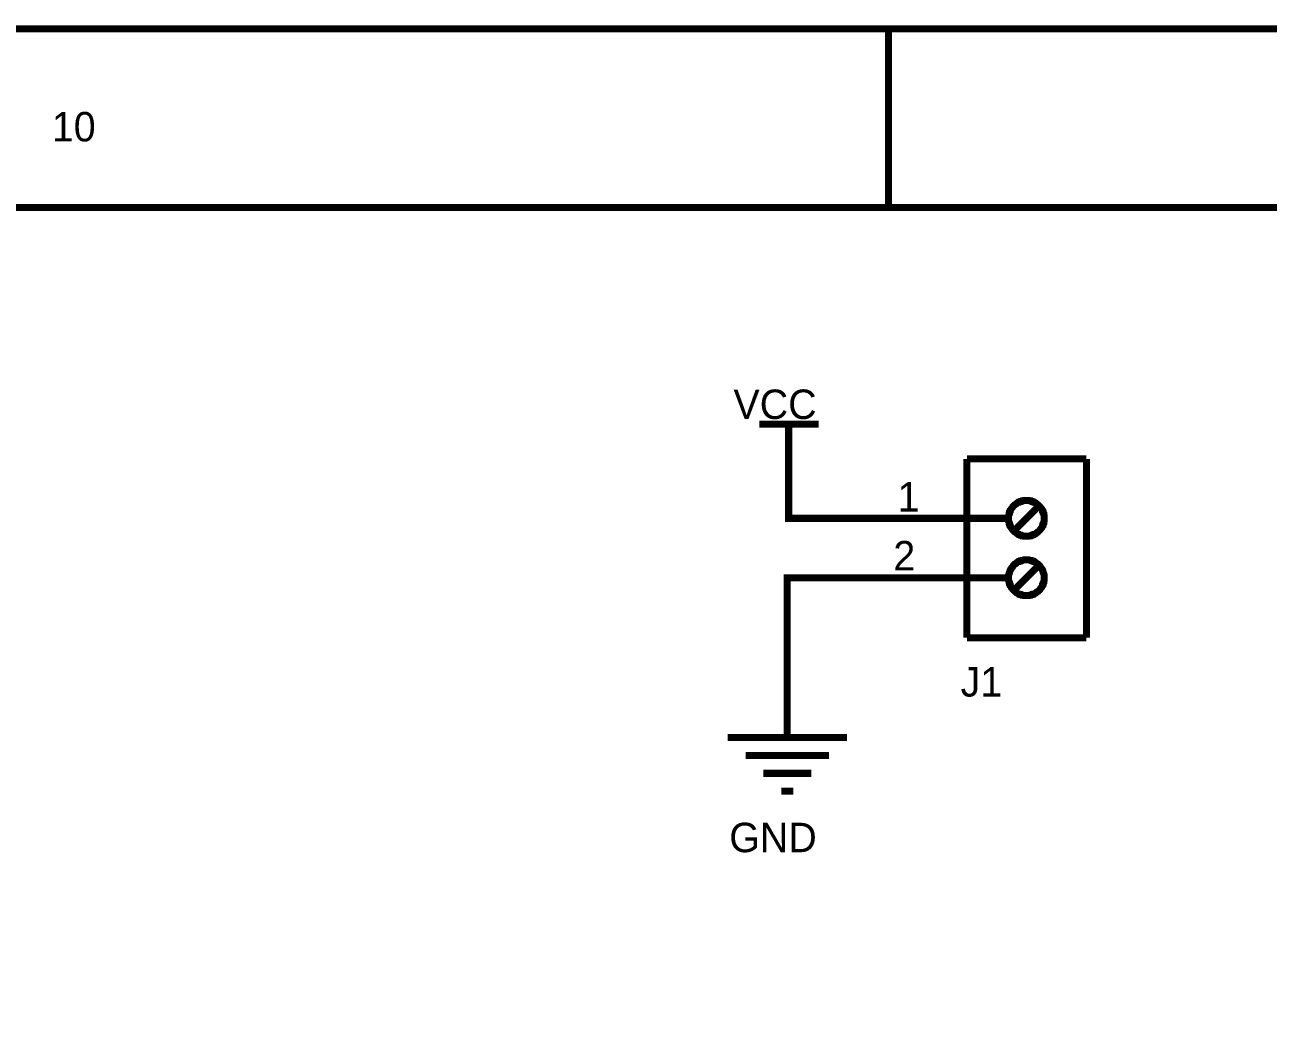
# Model space of a CAD drawing. Header units: millimetres. Extents: x 0 to 800, y 0 to 567.
# Drawn here: x 630 to 682.9, y 524.3 to 566.5 of the extents above; entities that cross this region are included whole.
import ezdxf

# ---------------------------------------------------------------- set-up
doc = ezdxf.new("R2010")
doc.units = ezdxf.units.MM
doc.layers.add('Sheet', color=255, linetype='Continuous')

msp = doc.modelspace()

# ---------------------------------------------------------------- linework, layer by layer
at = {"layer": 'Sheet'}
for points, const_width in [([(0, 566.375), (800.1, 566.375), (800.1, 0), (0, 0), (0, 566.375)], 0.3), ([(0, 566.375), (0, 0), (800.1, 0), (800.1, 566.375), (0, 566.375), (0, 566.375)], 0.0991), ([(7.661, 558.76), (792.484, 558.76), (792.484, 7.616), (7.661, 7.616), (7.661, 558.76)], 0.3), ([(7.661, 558.76), (7.661, 7.616), (792.484, 7.616), (792.484, 558.76), (7.661, 558.76), (7.661, 558.76)], 0.0991)]:
    msp.add_lwpolyline(points, close=True, dxfattribs=dict(at, const_width=const_width))
at = {"layer": 'Sheet', "const_width": 0.3}
for points in [[(666.757, 566.398), (666.757, 558.782)], [(661.247, 549.531), (663.778, 549.531)], [(662.502, 546.978), (662.502, 549.531)], [(675.18, 548.053), (670.095, 548.053)], [(670.095, 548.053), (670.095, 540.437)], [(675.18, 540.437), (675.18, 548.053)], [(662.502, 546.978), (662.502, 545.522), (665.01, 545.522)], [(671.864, 545.522), (671.864, 545.567), (671.864, 545.612), (671.864, 545.634), (671.887, 545.679), (671.887, 545.724), (671.909, 545.746), (671.909, 545.791), (671.932, 545.813), (671.932, 545.858), (671.954, 545.88), (671.976, 545.925), (671.999, 545.948), (672.021, 545.97), (672.044, 546.015), (672.066, 546.037), (672.088, 546.06), (672.111, 546.082), (672.133, 546.104), (672.178, 546.127), (672.2, 546.149), (672.223, 546.172), (672.268, 546.194), (672.29, 546.216), (672.335, 546.216), (672.357, 546.239), (672.402, 546.239), (672.424, 546.261), (672.469, 546.261), (672.514, 546.284), (672.536, 546.284), (672.581, 546.284), (672.626, 546.284)], [(673.164, 546.06), (672.088, 544.984)], [(672.626, 546.284), (672.626, 546.284)], [(672.626, 546.284), (672.671, 546.284), (672.716, 546.284), (672.738, 546.284), (672.783, 546.261), (672.828, 546.261), (672.85, 546.239), (672.895, 546.239), (672.917, 546.216), (672.962, 546.216), (672.984, 546.194), (673.029, 546.172), (673.052, 546.149), (673.074, 546.127), (673.119, 546.104), (673.141, 546.082), (673.164, 546.06), (673.186, 546.037), (673.208, 546.015), (673.231, 545.97), (673.253, 545.948), (673.276, 545.925), (673.298, 545.88), (673.32, 545.858), (673.32, 545.813), (673.343, 545.791), (673.343, 545.746), (673.365, 545.724), (673.365, 545.679), (673.388, 545.634), (673.388, 545.612), (673.388, 545.567), (673.388, 545.522)], [(670.095, 545.522), (665.01, 545.522)], [(670.095, 545.522), (671.864, 545.522)], [(672.626, 544.76), (672.581, 544.76), (672.536, 544.76), (672.514, 544.76), (672.469, 544.783), (672.424, 544.783), (672.402, 544.805), (672.357, 544.805), (672.335, 544.828), (672.29, 544.828), (672.268, 544.85), (672.223, 544.872), (672.2, 544.895), (672.178, 544.917), (672.133, 544.94), (672.111, 544.962), (672.088, 544.984), (672.066, 545.007), (672.044, 545.029), (672.021, 545.074), (671.999, 545.096), (671.976, 545.119), (671.954, 545.164), (671.932, 545.186), (671.932, 545.231), (671.909, 545.253), (671.909, 545.298), (671.887, 545.32), (671.887, 545.365), (671.864, 545.41), (671.864, 545.432), (671.864, 545.477), (671.864, 545.522)], [(671.864, 545.522), (671.864, 545.522)], [(673.388, 545.522), (673.388, 545.477), (673.388, 545.432), (673.388, 545.41), (673.365, 545.365), (673.365, 545.32), (673.343, 545.298), (673.343, 545.253), (673.32, 545.231), (673.32, 545.186), (673.298, 545.164), (673.276, 545.119), (673.253, 545.096), (673.231, 545.074), (673.208, 545.029), (673.186, 545.007), (673.164, 544.984), (673.141, 544.962), (673.119, 544.94), (673.074, 544.917), (673.052, 544.895), (673.029, 544.872), (672.984, 544.85), (672.962, 544.828), (672.917, 544.828), (672.895, 544.805), (672.85, 544.805), (672.828, 544.783), (672.783, 544.783), (672.738, 544.76), (672.716, 544.76), (672.671, 544.76), (672.626, 544.76)], [(673.388, 545.522), (673.388, 545.522), (673.388, 545.522), (673.388, 545.522), (673.388, 545.522), (673.388, 545.522), (673.388, 545.522), (673.388, 545.522), (673.388, 545.522), (673.388, 545.522), (673.388, 545.522), (673.388, 545.522), (673.388, 545.522), (673.388, 545.522), (673.388, 545.522), (673.388, 545.522), (673.388, 545.522), (673.388, 545.522), (673.388, 545.522), (673.388, 545.522), (673.388, 545.522), (673.388, 545.522), (673.388, 545.522), (673.388, 545.522), (673.388, 545.522), (673.388, 545.522), (673.388, 545.522), (673.388, 545.522), (673.388, 545.522), (673.388, 545.522), (673.388, 545.522), (673.388, 545.522), (673.388, 545.522)], [(673.388, 545.522), (673.388, 545.522)], [(671.864, 542.991), (671.864, 543.036), (671.864, 543.058), (671.864, 543.103), (671.887, 543.148), (671.887, 543.17), (671.909, 543.215), (671.909, 543.237), (671.932, 543.282), (671.932, 543.304), (671.954, 543.349), (671.976, 543.372), (671.999, 543.416), (672.021, 543.439), (672.044, 543.461), (672.066, 543.506), (672.088, 543.528), (672.111, 543.551), (672.133, 543.573), (672.178, 543.596), (672.2, 543.618), (672.223, 543.64), (672.268, 543.663), (672.29, 543.685), (672.335, 543.685), (672.357, 543.708), (672.402, 543.708), (672.424, 543.73), (672.469, 543.73), (672.514, 543.752), (672.536, 543.752), (672.581, 543.752), (672.626, 543.752)], [(672.626, 543.752), (672.626, 543.752)], [(672.626, 543.752), (672.671, 543.752), (672.716, 543.752), (672.738, 543.752), (672.783, 543.73), (672.828, 543.73), (672.85, 543.708), (672.895, 543.708), (672.917, 543.685), (672.962, 543.685), (672.984, 543.663), (673.029, 543.64), (673.052, 543.618), (673.074, 543.596), (673.119, 543.573), (673.141, 543.551), (673.164, 543.528), (673.186, 543.506), (673.208, 543.461), (673.231, 543.439), (673.253, 543.416), (673.276, 543.372), (673.298, 543.349), (673.32, 543.304), (673.32, 543.282), (673.343, 543.237), (673.343, 543.215), (673.365, 543.17), (673.365, 543.148), (673.388, 543.103), (673.388, 543.058), (673.388, 543.036), (673.388, 542.991)], [(673.164, 543.528), (672.088, 542.453)], [(665.01, 542.991), (662.434, 542.991), (662.434, 538.713)], [(670.095, 542.991), (665.01, 542.991)], [(670.095, 542.991), (671.864, 542.991)], [(672.626, 542.229), (672.581, 542.229), (672.536, 542.229), (672.514, 542.229), (672.469, 542.252), (672.424, 542.252), (672.402, 542.274), (672.357, 542.274), (672.335, 542.297), (672.29, 542.297), (672.268, 542.319), (672.223, 542.341), (672.2, 542.364), (672.178, 542.386), (672.133, 542.409), (672.111, 542.431), (672.088, 542.453), (672.066, 542.476), (672.044, 542.498), (672.021, 542.543), (671.999, 542.565), (671.976, 542.588), (671.954, 542.633), (671.932, 542.655), (671.932, 542.7), (671.909, 542.722), (671.909, 542.767), (671.887, 542.789), (671.887, 542.834), (671.864, 542.879), (671.864, 542.901), (671.864, 542.946), (671.864, 542.991)], [(671.864, 542.991), (671.864, 542.991)], [(673.388, 542.991), (673.388, 542.946), (673.388, 542.901), (673.388, 542.879), (673.365, 542.834), (673.365, 542.789), (673.343, 542.767), (673.343, 542.722), (673.32, 542.7), (673.32, 542.655), (673.298, 542.633), (673.276, 542.588), (673.253, 542.565), (673.231, 542.543), (673.208, 542.498), (673.186, 542.476), (673.164, 542.453), (673.141, 542.431), (673.119, 542.409), (673.074, 542.386), (673.052, 542.364), (673.029, 542.341), (672.984, 542.319), (672.962, 542.297), (672.917, 542.297), (672.895, 542.274), (672.85, 542.274), (672.828, 542.252), (672.783, 542.252), (672.738, 542.229), (672.716, 542.229), (672.671, 542.229), (672.626, 542.229)], [(673.388, 542.991), (673.388, 542.991), (673.388, 542.991), (673.388, 542.991), (673.388, 542.991), (673.388, 542.991), (673.388, 542.991), (673.388, 542.991), (673.388, 542.991), (673.388, 542.991), (673.388, 542.991), (673.388, 542.991), (673.388, 542.991), (673.388, 542.991), (673.388, 542.991), (673.388, 542.991), (673.388, 542.991), (673.388, 542.991), (673.388, 542.991), (673.388, 542.991), (673.388, 542.991), (673.388, 542.991), (673.388, 542.991), (673.388, 542.991), (673.388, 542.991), (673.388, 542.991), (673.388, 542.991), (673.388, 542.991), (673.388, 542.991), (673.388, 542.991), (673.388, 542.991), (673.388, 542.991), (673.388, 542.991)], [(673.388, 542.991), (673.388, 542.991)], [(670.095, 540.437), (675.18, 540.437)], [(662.434, 538.713), (662.434, 536.182)], [(659.903, 536.182), (664.988, 536.182)], [(660.665, 535.42), (664.226, 535.42)], [(661.426, 534.659), (663.465, 534.659)], [(662.188, 533.897), (662.703, 533.897)]]:
    msp.add_lwpolyline(points, dxfattribs=at)

# ---------------------------------------------------------------- texts
at = {"layer": 'Sheet'}
for s, height, p in [('10', 1.2543, (631.12, 561.582)), ('VCC', 1.2543, (660.15, 549.755)), ('1', 1.254, (667.138, 545.813)), ('2', 1.254, (666.959, 543.304)), ('J1', 1.2543, (669.826, 537.929)), ('GND', 1.2543, (659.971, 531.299))]:
    msp.add_text(s, height=height, dxfattribs=at).set_placement(p)

doc.saveas('drawing.dxf')
